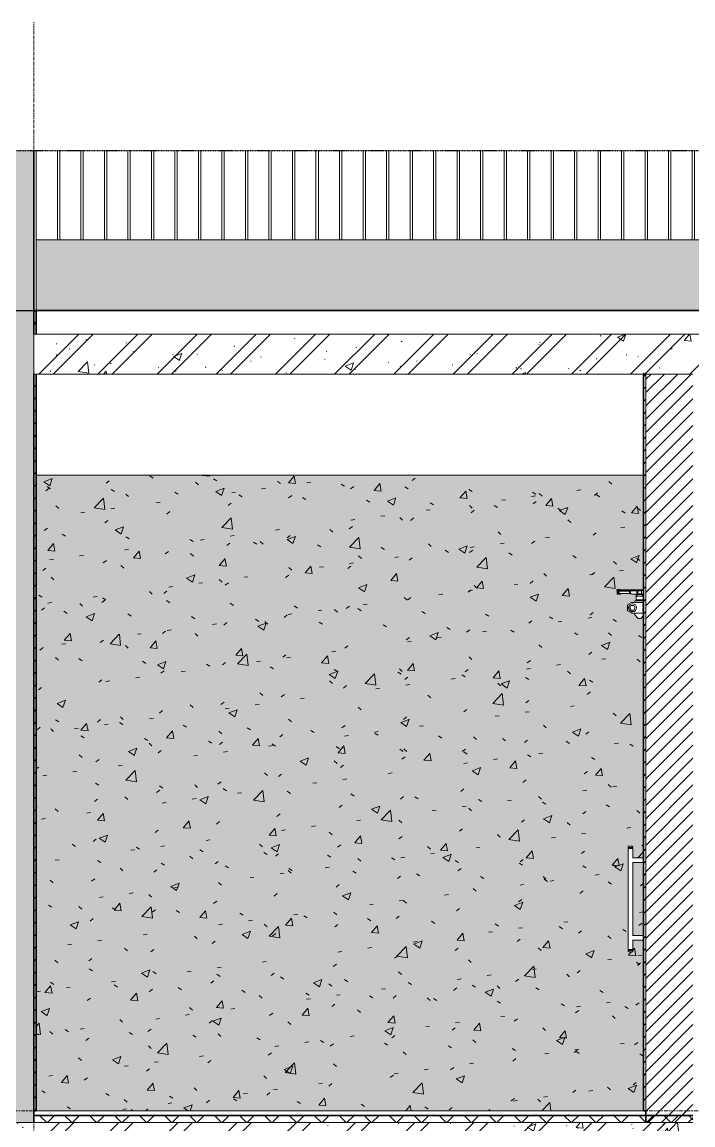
# Model space of a CAD drawing. Header units: millimetres. Extents: x 46644 to 147176, y -1287 to 53383.
# Drawn here: x 117807 to 120657, y 2140 to 6826 of the extents above; entities that cross this region are included whole.
import ezdxf

# ---------------------------------------------------------------- set-up
doc = ezdxf.new("R2010")
doc.units = ezdxf.units.MM
for name, pattern in [('Centre', [31.75, 6.35, -4.7625, 15.875, -4.7625]), ('Grid Line', [22.225, 12.7, -3.175, 3.175, -3.175]), ('Hidden', [7.14375, 4.7625, -2.38125]), ('IMPORT-CENTER _2_', [40.64, 25.4, -5.08, 5.08, -5.08])]:
    doc.linetypes.add(name, pattern=pattern)
for name, color, linetype, lineweight in [('0-3', 130, 'Continuous', 5), ('A-DETL-GENF', 92, 'Continuous', 18), ('A-DETL-GENF-2', 92, 'Hidden', 25), ('A-DETL-GENF-3', 9, 'Continuous', 18), ('A-DETL-THIN', 151, 'Continuous', 18), ('A-DOOR', 31, 'Continuous', 18), ('A-FLOR-FNSH-1', 7, 'Continuous', 35), ('A-FLOR-HRAL', 11, 'Continuous', 18), ('A-FLOR-LEVL-2', 51, 'Centre', 9), ('A-FLOR-PATT-1', 8, 'Continuous', 18), ('A-WALL', 113, 'Continuous', 18), ('A-WALL-1', 7, 'Continuous', 35), ('A-WALL-FNSH-1', 250, 'Continuous', 18), ('A-WALL-PATT-1', 9, 'Continuous', 18), ('A-WALL-PATT-3', 111, 'Continuous', 18), ('A-WALL-PATT-4', 254, 'Continuous', 5), ('G-IMPT', 8, 'Continuous', 18), ('G-IMPT-4', 8, 'IMPORT-CENTER _2_', 18), ('I-WALL', 2, 'Continuous', 18), ('M-EQPM', 50, 'Continuous', 18), ('M-EQPM-2', 50, 'Continuous', 25), ('S-BEAM-2', 250, 'Continuous', 18), ('S-COLS-5', 254, 'Continuous', 5), ('S-COLS-6', 7, 'Continuous', 35), ('S-GRID-1', 1, 'Grid Line', 9)]:
    doc.layers.add(name, color=color, linetype=linetype, lineweight=lineweight)
pattern_1 = [(45, (123746.356, 15725), (-26.5165, 26.5165), [])]
pattern_2 = [(50, (123746.36, 15725), (364.368, -31.8783), [38.1, -419.1]), (355, (123746.36, 15725), (-70.486, 382.113), [30.48, -335.28]), (100.451, (123776.72, 15722.34), (293.885, 350.233), [32.38, -356.18]), (46.184, (123746.36, 15826.6), (542.158, -84.086), [57.15, -628.65]), (96.636, (123791.54, 15819.6), (474.805, 494.855), [48.57, -534.27]), (351.184, (123746.36, 15826.6), (474.81, 494.85), [45.72, -502.92]), (21, (123797.16, 15801.2), (303.2285, -204.5305), [38.1, -419.1]), (326, (123797.16, 15801.2), (123.604, 368.376), [30.48, -335.28]), (71.451, (123822.42, 15784.16), (426.834, 163.843), [32.38, -356.18]), (37.5, (123746.36, 15725), (6.1766, 169.1102), [3.353, -327.863, 3.353, -337.007, -336.55]), (37.5, (123746.36, 15725), (6.1766, 169.1102), [-671.576, 3.353, -333.197]), (7.5, (123746.36, 15725), (133.6389, 200.3615), [3.353, -190.703, 3.353, -320.243, -128.27]), (7.5, (123746.36, 15725), (133.6389, 200.3615), [-517.652, 3.353, -124.917]), (327.5, (123633.07, 15725), (271.1818, -11.4584), [3.353, -123.647, 3.353, -392.887, -525.78]), (327.5, (123633.07, 15725), (271.1818, -11.4584), [-523.24, 3.353, -522.427]), (317.5, (123582.27, 15725), (296.2585, 50.853), [3.353, -161.747, 3.353, -259.791, -373.38]), (317.5, (123582.27, 15725), (296.2585, 50.853), [-428.244, 3.353, -370.027]), (45, (123746.36, 15725), (-125.7236, 125.7236), []), (45, (123746.36, 15915.5), (-125.7236, 125.7236), [])]

# ---------------------------------------------------------------- blocks, each defined once
blk = doc.blocks.new('NCV_TKTC_KET CAU_rvt-5-TKCS_SẢNH - BẬC CẤP 3 - MẶT CẮT 1')
at = {"layer": 'S-COLS-5'}
h = blk.add_hatch(color=256, dxfattribs=at)
h.paths.add_polyline_path([(-112252.6, -220), (-112052.6, -220), (-112052.6, 1960), (-112164.7, 1960), (-112164.7, 1550), (-112252.6, 1550), (-112252.6, 1462.5)])
h.paths.add_polyline_path([(-112252.6, 2150), (-112052.6, 2150), (-112052.6, 6279.3), (-112252.6, 6279.3), (-112252.6, 2314.4)])
at = {"layer": 'S-BEAM-2'}
blk.add_line((-109462.6, 4900), (-112042.6, 4900), dxfattribs=at)
at = {"layer": 'S-COLS-6'}
for p, q in [((-112052.6, 5500), (-112052.6, 6279.3)), ((-112052.6, 2150), (-112052.6, 5330))]:
    blk.add_line(p, q, dxfattribs=at)
blk = doc.blocks.new('Railing - 10mm-V78-TKCS_SẢNH - BẬC CẤP 3 - MẶT CẮT 1')
at = {"layer": 'A-FLOR-HRAL'}
for p, q in [((-111952.7, 5900), (-111952.7, 6279.3)), ((-111942.7, 5900), (-111942.7, 6279.3))]:
    blk.add_line(p, q, dxfattribs=at)
blk = doc.blocks.new('Railing - 50 x 10mm-V79-TKCS_SẢNH - BẬC CẤP 3 - MẶT CẮT 1')
at = {"layer": 'A-FLOR-HRAL'}
for p, q in [((-111053.8, 5900), (-111053.8, 6279.3)), ((-111043.8, 5900), (-111043.8, 6279.3))]:
    blk.add_line(p, q, dxfattribs=at)
blk = doc.blocks.new('Railing - 50 x 10mm-V80-TKCS_SẢNH - BẬC CẤP 3 - MẶT CẮT 1')
at = {"layer": 'A-FLOR-HRAL'}
for p, q in [((-108077.6, 5900), (-108077.6, 6279.3)), ((-108027.6, 5900), (-108027.6, 6279.3))]:
    blk.add_line(p, q, dxfattribs=at)
blk = doc.blocks.new('Railing - 50 x 10mm-V81-TKCS_SẢNH - BẬC CẤP 3 - MẶT CẮT 1')
at = {"layer": 'A-FLOR-HRAL'}
blk.add_line((-112042.6, 5900), (-112042.6, 6279.3), dxfattribs=at)
blk = doc.blocks.new('Railing - Railing-1262560-TKCS_SẢNH - BẬC CẤP 3 - MẶT CẮT 1')
for name, p in [('Railing - 50 x 10mm-V81-TKCS_SẢNH - BẬC CẤP 3 - MẶT CẮT 1', (0, 0)), ('Railing - 10mm-V78-TKCS_SẢNH - BẬC CẤP 3 - MẶT CẮT 1', (0, 0)), ('Railing - 10mm-V78-TKCS_SẢNH - BẬC CẤP 3 - MẶT CẮT 1', (99.875, 0)), ('Railing - 10mm-V78-TKCS_SẢNH - BẬC CẤP 3 - MẶT CẮT 1', (199.75, 0)), ('Railing - 10mm-V78-TKCS_SẢNH - BẬC CẤP 3 - MẶT CẮT 1', (299.625, 0)), ('Railing - 10mm-V78-TKCS_SẢNH - BẬC CẤP 3 - MẶT CẮT 1', (399.5, 0)), ('Railing - 10mm-V78-TKCS_SẢNH - BẬC CẤP 3 - MẶT CẮT 1', (499.375, 0)), ('Railing - 10mm-V78-TKCS_SẢNH - BẬC CẤP 3 - MẶT CẮT 1', (599.25, 0)), ('Railing - 10mm-V78-TKCS_SẢNH - BẬC CẤP 3 - MẶT CẮT 1', (699.125, 0)), ('Railing - 10mm-V78-TKCS_SẢNH - BẬC CẤP 3 - MẶT CẮT 1', (799, 0)), ('Railing - 50 x 10mm-V79-TKCS_SẢNH - BẬC CẤP 3 - MẶT CẮT 1', (0, 0)), ('Railing - 10mm-V78-TKCS_SẢNH - BẬC CẤP 3 - MẶT CẮT 1', (998.75, 0)), ('Railing - 10mm-V78-TKCS_SẢNH - BẬC CẤP 3 - MẶT CẮT 1', (1098.625, 0)), ('Railing - 10mm-V78-TKCS_SẢNH - BẬC CẤP 3 - MẶT CẮT 1', (1198.5, 0)), ('Railing - 10mm-V78-TKCS_SẢNH - BẬC CẤP 3 - MẶT CẮT 1', (1298.375, 0)), ('Railing - 10mm-V78-TKCS_SẢNH - BẬC CẤP 3 - MẶT CẮT 1', (1398.25, 0)), ('Railing - 10mm-V78-TKCS_SẢNH - BẬC CẤP 3 - MẶT CẮT 1', (1498.125, 0)), ('Railing - 10mm-V78-TKCS_SẢNH - BẬC CẤP 3 - MẶT CẮT 1', (1598, 0)), ('Railing - 10mm-V78-TKCS_SẢNH - BẬC CẤP 3 - MẶT CẮT 1', (1697.875, 0)), ('Railing - 10mm-V78-TKCS_SẢNH - BẬC CẤP 3 - MẶT CẮT 1', (1797.75, 0)), ('Railing - 50 x 10mm-V79-TKCS_SẢNH - BẬC CẤP 3 - MẶT CẮT 1', (998.75, 0)), ('Railing - 10mm-V78-TKCS_SẢNH - BẬC CẤP 3 - MẶT CẮT 1', (1997.5, 0)), ('Railing - 10mm-V78-TKCS_SẢNH - BẬC CẤP 3 - MẶT CẮT 1', (2097.375, 0)), ('Railing - 10mm-V78-TKCS_SẢNH - BẬC CẤP 3 - MẶT CẮT 1', (2197.25, 0)), ('Railing - 10mm-V78-TKCS_SẢNH - BẬC CẤP 3 - MẶT CẮT 1', (2297.125, 0)), ('Railing - 10mm-V78-TKCS_SẢNH - BẬC CẤP 3 - MẶT CẮT 1', (2397, 0)), ('Railing - 10mm-V78-TKCS_SẢNH - BẬC CẤP 3 - MẶT CẮT 1', (2496.875, 0)), ('Railing - 10mm-V78-TKCS_SẢNH - BẬC CẤP 3 - MẶT CẮT 1', (2596.75, 0)), ('Railing - 10mm-V78-TKCS_SẢNH - BẬC CẤP 3 - MẶT CẮT 1', (2696.625, 0)), ('Railing - 10mm-V78-TKCS_SẢNH - BẬC CẤP 3 - MẶT CẮT 1', (2796.5, 0)), ('Railing - 50 x 10mm-V79-TKCS_SẢNH - BẬC CẤP 3 - MẶT CẮT 1', (1997.5, 0)), ('Railing - 10mm-V78-TKCS_SẢNH - BẬC CẤP 3 - MẶT CẮT 1', (2996.25, 0)), ('Railing - 10mm-V78-TKCS_SẢNH - BẬC CẤP 3 - MẶT CẮT 1', (3096.125, 0)), ('Railing - 10mm-V78-TKCS_SẢNH - BẬC CẤP 3 - MẶT CẮT 1', (3196, 0)), ('Railing - 10mm-V78-TKCS_SẢNH - BẬC CẤP 3 - MẶT CẮT 1', (3295.875, 0)), ('Railing - 10mm-V78-TKCS_SẢNH - BẬC CẤP 3 - MẶT CẮT 1', (3395.75, 0)), ('Railing - 10mm-V78-TKCS_SẢNH - BẬC CẤP 3 - MẶT CẮT 1', (3495.625, 0)), ('Railing - 10mm-V78-TKCS_SẢNH - BẬC CẤP 3 - MẶT CẮT 1', (3595.5, 0)), ('Railing - 10mm-V78-TKCS_SẢNH - BẬC CẤP 3 - MẶT CẮT 1', (3695.375, 0)), ('Railing - 10mm-V78-TKCS_SẢNH - BẬC CẤP 3 - MẶT CẮT 1', (3795.25, 0)), ('Railing - 50 x 10mm-V80-TKCS_SẢNH - BẬC CẤP 3 - MẶT CẮT 1', (0, 0))]:
    blk.add_blockref(name, p)
blk = doc.blocks.new('FD_07 - DIG_01-1800x2200-CỬA ĐI 2 CÁNH 2-2150809-TKCS_SẢNH - BẬC CẤP 3 - MẶT CẮT 1')
at = {"layer": 'A-DOOR'}
for p, q in [((-109576.1, 4413.5), (-109576.1, 4410.5)), ((-109576.1, 4413.5), (-109576.1, 4410.5)), ((-109575.7, 4413.5), (-109575.7, 4413.5)), ((-109575.7, 4413.5), (-109575.7, 4413.5)), ((-109575.7, 4413.5), (-109568, 4413.5)), ((-109575.7, 4410.5), (-109575.7, 4410.5)), ((-109575.7, 4410.5), (-109568, 4410.5)), ((-109575.7, 4410.5), (-109575.7, 4410.5)), ((-109575, 4409.5), (-109575, 4395.5)), ((-109575, 4409.5), (-109572.3, 4409.5)), ((-109574.5, 4415.3), (-109574.5, 4413.5)), ((-109573.7, 4415.3), (-109574.5, 4415.3)), ((-109574.5, 4415.3), (-109573.7, 4415.3)), ((-109574.5, 4415.3), (-109574.5, 4413.5)), ((-109573.7, 4415.3), (-109574.5, 4415.3)), ((-109574.5, 4415.3), (-109562.5, 4415.3)), ((-109573.5, 4410.5), (-109573.5, 4409.5)), ((-109573.5, 4410.5), (-109573.5, 4409.5)), ((-109572.3, 4409.5), (-109570.8, 4409.5)), ((-109572.3, 4409.5), (-109572.3, 4395.5)), ((-109570.8, 4409.5), (-109570.2, 4409.5)), ((-109568.8, 4409.5), (-109570.8, 4409.5)), ((-109570.2, 4409.5), (-109570.8, 4409.5)), ((-109570.8, 4409.5), (-109569.9, 4409.5)), ((-109569.9, 4409.5), (-109570.5, 4409.5)), ((-109569.9, 4409.5), (-109566.8, 4409.5)), ((-109568, 4413.5), (-109566.4, 4413.5)), ((-109567.3, 4413.5), (-109568, 4413.5)), ((-109568, 4410.5), (-109566.4, 4410.5)), ((-109567.3, 4410.5), (-109568, 4410.5)), ((-109568, 4410.5), (-109567.3, 4410.5)), ((-109567.3, 4410.5), (-109568, 4410.5)), ((-109568, 4410.5), (-109567.3, 4410.5)), ((-109567.3, 4406.5), (-109567, 4406.5)), ((-109520.1, 4407.5), (-109567, 4407.5)), ((-109567, 4406.5), (-109565.1, 4406.5)), ((-109566.8, 4409.5), (-109564.1, 4409.5)), ((-109566.4, 4413.5), (-109515.7, 4413.5)), ((-109566.4, 4410.5), (-109515.7, 4410.5)), ((-109564.1, 4409.5), (-109563, 4409.5)), ((-109564.1, 4409.5), (-109564.1, 4407.5)), ((-109563.5, 4409.5), (-109563.5, 4410.5)), ((-109563.5, 4409.5), (-109563.5, 4410.5)), ((-109562.5, 4415.3), (-109563.3, 4415.3)), ((-109563.3, 4415.3), (-109562.5, 4415.3)), ((-109562.5, 4415.3), (-109563.3, 4415.3)), ((-109561, 4409.5), (-109563, 4409.5)), ((-109562.5, 4413.5), (-109562.5, 4415.3)), ((-109562.5, 4413.5), (-109562.5, 4415.3)), ((-109562.5, 4409.5), (-109562, 4409.5)), ((-109562, 4409.5), (-109561, 4409.5)), ((-109541.1, 4410.5), (-109541.1, 4409.5)), ((-109541.1, 4410.5), (-109541.1, 4409.5)), ((-109539.1, 4409.5), (-109541.1, 4409.5)), ((-109541.1, 4409.5), (-109539.1, 4409.5)), ((-109539.1, 4409.5), (-109541.1, 4409.5)), ((-109541.1, 4409.5), (-109539.1, 4409.5)), ((-109512.3, 4409.5), (-109539.1, 4409.5)), ((-109515.7, 4408.5), (-109517, 4408.5)), ((-109515.7, 4408.5), (-109517, 4408.5)), ((-109515.7, 4413.5), (-109514.7, 4413.5)), ((-109515.7, 4413.5), (-109514.7, 4413.5)), ((-109514.7, 4412.5), (-109515.7, 4412.5)), ((-109515.7, 4410.5), (-109514.7, 4410.5)), ((-109515.7, 4410.5), (-109514.7, 4410.5)), ((-109514.7, 4413.5), (-109489.2, 4413.5)), ((-109514.7, 4410.5), (-109489.2, 4410.5)), ((-109484.2, 4409.5), (-109512.3, 4409.5)), ((-109489.2, 4413.5), (-109488, 4413.5)), ((-109489.2, 4413.5), (-109488.1, 4413.5)), ((-109488.1, 4412.5), (-109489.2, 4412.5)), ((-109489.2, 4410.5), (-109488, 4410.5)), ((-109489.2, 4410.5), (-109488.1, 4410.5)), ((-109488.6, 4413.5), (-109488.1, 4413.5)), ((-109488.1, 4413.5), (-109488.6, 4413.5)), ((-109488.1, 4410.5), (-109488.6, 4410.5)), ((-109488.6, 4410.5), (-109488.1, 4410.5)), ((-109488, 4413.5), (-109462.6, 4413.5)), ((-109488, 4410.5), (-109462.6, 4410.5)), ((-109487.8, 4409), (-109487.1, 4409)), ((-109487.5, 4406.7), (-109487.5, 4398.3)), ((-109487.5, 4406.7), (-109487.5, 4398.3)), ((-109487.1, 4409), (-109487.1, 4396)), ((-109487.1, 4409), (-109471.1, 4409)), ((-109473.1, 4409.5), (-109483.6, 4409.5)), ((-109473.1, 4409.5), (-109471.1, 4409.5)), ((-109471.1, 4409.5), (-109473.1, 4409.5)), ((-109473.1, 4409.5), (-109471.1, 4409.5)), ((-109471.1, 4409.5), (-109473.1, 4409.5)), ((-109471.1, 4409.5), (-109471.1, 4410.5)), ((-109471.1, 4409.5), (-109471.1, 4410.5)), ((-109471.1, 4396), (-109471.1, 4409)), ((-109572.3, 4395.5), (-109575, 4395.5)), ((-109570.8, 4395.5), (-109572.3, 4395.5)), ((-109570.2, 4395.5), (-109570.8, 4395.5)), ((-109570.8, 4395.5), (-109568.8, 4395.5)), ((-109570.8, 4395.5), (-109570.2, 4395.5)), ((-109566.8, 4395.5), (-109569.9, 4395.5)), ((-109569, 4404.2), (-109569, 4400.7)), ((-109567, 4398.5), (-109567.3, 4398.5)), ((-109565.1, 4398.5), (-109567, 4398.5)), ((-109567, 4397.5), (-109520.1, 4397.5)), ((-109564.1, 4395.5), (-109566.8, 4395.5)), ((-109564.1, 4397.5), (-109564.1, 4395.5)), ((-109563, 4395.5), (-109564.1, 4395.5)), ((-109563, 4395.5), (-109561, 4395.5)), ((-109562, 4395.5), (-109562.5, 4395.5)), ((-109561, 4395.5), (-109562, 4395.5)), ((-109529, 4351.1), (-109513.4, 4359.7)), ((-109517, 4396.5), (-109515.7, 4396.5)), ((-109517, 4396.5), (-109515.7, 4396.5)), ((-109512.5, 4360), (-109468.3, 4360)), ((-109512.3, 4395.5), (-109484.6, 4395.5)), ((-109499.2, 4367), (-109499.2, 4360)), ((-109499.2, 4367), (-109474.6, 4367)), ((-109494.2, 4387), (-109494.2, 4393)), ((-109494.2, 4393), (-109489.9, 4393)), ((-109489.9, 4387), (-109494.2, 4387)), ((-109494.2, 4376.1), (-109494.2, 4384.4)), ((-109494.2, 4371), (-109464.2, 4371)), ((-109489.9, 4393), (-109468.3, 4393)), ((-109489.9, 4393), (-109489.9, 4387)), ((-109468.3, 4387), (-109489.9, 4387)), ((-109489.7, 4371), (-109489.7, 4369)), ((-109488.3, 4369), (-109489.7, 4369)), ((-109488.6, 4369), (-109488.6, 4367)), ((-109488.6, 4369), (-109488.6, 4367)), ((-109487, 4369), (-109488.3, 4369)), ((-109487.1, 4396), (-109487.8, 4396)), ((-109471.1, 4396), (-109487.1, 4396)), ((-109487, 4371), (-109487, 4369)), ((-109482, 4369), (-109487, 4369)), ((-109484.6, 4396), (-109484.6, 4393)), ((-109476.9, 4369), (-109482, 4369)), ((-109476.9, 4369), (-109476.9, 4371)), ((-109473.3, 4369), (-109476.9, 4369)), ((-109474.6, 4367), (-109462.7, 4367)), ((-109473.6, 4393), (-109473.6, 4396)), ((-109469.6, 4369), (-109473.3, 4369)), ((-109470.6, 4367), (-109470.6, 4369)), ((-109470.6, 4367), (-109470.6, 4369)), ((-109469.6, 4371), (-109469.6, 4369)), ((-109468.3, 4393), (-109464.2, 4393)), ((-109468.3, 4393), (-109468.3, 4387)), ((-109464.2, 4387), (-109468.3, 4387)), ((-109468.3, 4360), (-109465.3, 4360)), ((-109465.3, 4360), (-109464.2, 4360)), ((-109464.2, 4393), (-109464.2, 4387)), ((-109464.2, 4384.4), (-109464.2, 4376.1)), ((-109462.6, 4360), (-109464.2, 4360)), ((-109462.7, 4360), (-109464.1, 4360)), ((-109530, 4325.7), (-109530, 4349.3)), ((-109513.4, 4315.3), (-109529, 4323.9)), ((-109520.5, 4337.5), (-109514.8, 4347.5)), ((-109514.8, 4327.5), (-109520.5, 4337.5)), ((-109514.8, 4347.5), (-109503.2, 4347.5)), ((-109503.2, 4327.5), (-109514.8, 4327.5)), ((-109468.3, 4315), (-109512.5, 4315)), ((-109503.2, 4347.5), (-109497.4, 4337.5)), ((-109497.4, 4337.5), (-109503.2, 4327.5)), ((-109499.1, 4315), (-109499.1, 4307.4)), ((-109465.3, 4315), (-109468.3, 4315)), ((-109464.2, 4315), (-109465.3, 4315)), ((-109464.2, 4315), (-109462.6, 4315)), ((-109464.1, 4315), (-109462.7, 4315)), ((-109464, 4357), (-109464, 4318)), ((-109498.9, 4306.7), (-109485.9, 4291.3)), ((-109476.1, 4291), (-109483.1, 4291)), ((-109483.1, 4291), (-109476.1, 4291)), ((-109483.1, 4291), (-109476.1, 4291)), ((-109476.1, 4291), (-109483.1, 4291)), ((-109473.4, 4291.3), (-109462.6, 4304)), ((-109527.6, 3325), (-109527.6, 3319)), ((-109527.6, 3325), (-109527.6, 3319)), ((-109527.6, 3314.8), (-109527.6, 2885.2)), ((-109527.6, 3314.8), (-109527.6, 2885.2)), ((-109526.3, 3325), (-109526.3, 3325)), ((-109517.6, 3325), (-109526.3, 3325)), ((-109526.3, 3319), (-109526.3, 3319)), ((-109526.3, 3319), (-109517.6, 3319)), ((-109526.3, 3314.8), (-109526.3, 3314.8)), ((-109526.3, 3314.8), (-109517.6, 3314.8)), ((-109525.7, 3319), (-109525.7, 3314.8)), ((-109525.7, 3319), (-109525.7, 3314.8)), ((-109509, 3325), (-109517.6, 3325)), ((-109517.6, 3319), (-109509, 3319)), ((-109517.6, 3314.8), (-109509, 3314.8)), ((-109509.6, 3314.8), (-109509.6, 3319)), ((-109509.6, 3314.8), (-109509.6, 3319)), ((-109509, 3325), (-109509, 3325)), ((-109509, 3319), (-109509, 3319)), ((-109509, 3314.8), (-109509, 3314.8)), ((-109507.6, 3319), (-109507.6, 3325)), ((-109507.6, 3319), (-109507.6, 3325)), ((-109507.6, 3274.9), (-109507.6, 3314.8)), ((-109507.6, 3273.7), (-109507.6, 3314.8)), ((-109462.6, 3275), (-109509, 3275)), ((-109509, 3255), (-109462.6, 3255)), ((-109507.6, 2943.7), (-109507.6, 3256.3)), ((-109507.6, 2945), (-109507.6, 3255)), ((-109462.6, 2945), (-109509, 2945)), ((-109509, 2925), (-109462.6, 2925)), ((-109507.6, 2885.2), (-109507.6, 2926.3)), ((-109507.6, 2885.2), (-109507.6, 2925.1)), ((-109527.6, 2881), (-109527.6, 2875)), ((-109527.6, 2881), (-109527.6, 2875)), ((-109526.3, 2885.2), (-109526.3, 2885.2)), ((-109526.3, 2885.2), (-109517.6, 2885.2)), ((-109526.3, 2881), (-109526.3, 2881)), ((-109526.3, 2881), (-109517.6, 2881)), ((-109526.3, 2875), (-109526.3, 2875)), ((-109526.3, 2875), (-109517.6, 2875)), ((-109525.7, 2885.2), (-109525.7, 2881)), ((-109525.7, 2885.2), (-109525.7, 2881)), ((-109517.6, 2885.2), (-109509, 2885.2)), ((-109517.6, 2881), (-109509, 2881)), ((-109517.6, 2875), (-109509, 2875)), ((-109509.6, 2881), (-109509.6, 2885.2)), ((-109509.6, 2881), (-109509.6, 2885.2)), ((-109509, 2885.2), (-109509, 2885.2)), ((-109509, 2881), (-109509, 2881)), ((-109509, 2875), (-109509, 2875)), ((-109507.6, 2875), (-109507.6, 2881)), ((-109507.6, 2875), (-109507.6, 2881))]:
    blk.add_line(p, q, dxfattribs=at)
at = {"layer": 'A-DOOR', "flags": 128}
for points in [[(-109565.1, 4406.5), (-109565.5, 4406), (-109565.8, 4405.4), (-109566, 4404.7), (-109566.2, 4404), (-109566.3, 4403.3), (-109566.3, 4402.5)], [(-109566.3, 4402.5), (-109566.3, 4401.7), (-109566.2, 4401), (-109566, 4400.3), (-109565.8, 4399.6), (-109565.5, 4399), (-109565.1, 4398.5)], [(-109464, 4357), (-109464, 4357.7), (-109464, 4358.3), (-109464, 4358.9), (-109464.1, 4359.3), (-109464.1, 4359.7), (-109464.2, 4359.9), (-109464.2, 4360)], [(-109464.2, 4315), (-109464.2, 4315.1), (-109464.1, 4315.3), (-109464.1, 4315.7), (-109464, 4316.1), (-109464, 4316.7), (-109464, 4317.3), (-109464, 4318)], [(-109474.1, 4291), (-109476.6, 4291), (-109482, 4291), (-109485.2, 4291), (-109485.2, 4291)], [(-109485.2, 4291), (-109482.6, 4291), (-109477.3, 4291), (-109474.1, 4291), (-109474.1, 4291)], [(-109485.2, 4291), (-109482.6, 4291), (-109477.3, 4291), (-109474.1, 4291), (-109474.1, 4291)], [(-109474.1, 4291), (-109476.6, 4291), (-109482, 4291), (-109485.2, 4291), (-109485.2, 4291)]]:
    blk.add_lwpolyline(points, dxfattribs=at)
at = {"layer": 'A-DOOR'}
for centre, radius, start, end in [((-109512.5, 4358), 2, 90, 119.1975), ((-109528, 4349.3), 2, 119.1975, 180), ((-109528, 4325.7), 2, 180, 240.8025), ((-109528, 4349.3), 2, 131.358, 167.8395), ((-109528, 4325.7), 2, 192.1605, 228.642), ((-109509, 4337.5), 17, 0, 180), ((-109509, 4337.5), 17, 180, 360), ((-109509, 4337.5), 16.5, 0, 180), ((-109509, 4337.5), 16.5, 180, 0), ((-109512.5, 4317), 2, 240.8025, 270)]:
    blk.add_arc(centre, radius, start, end, dxfattribs=at)
for centre, major_axis, ratio, start_param, end_param in [((-109570.8, 4402.5), (0, 7), 0.259156, 4.712389, 6.283185), ((-109570.2, 4402.5), (0, 2.5), 0.259156, 4.712389, 7.853982), ((-109566.1, 4402.5), (0, 5), 0.965835, 0.93716, 1.225666), ((-109566.1, 4402.5), (0, 5), 0.965835, 0.711735, 0.880484), ((-109568.8, 4402.5), (0, 7), 0.259156, 4.712389, 6.283185), ((-109563, 4402.5), (0, 7), 0.259156, 5.511157, 6.283185), ((-109561, 4402.5), (0, 7), 0.259156, 6.021386, 6.283185), ((-109561, 4402.5), (0, 7), 0.259156, 5.511157, 6.283185), ((-109517, 4402.5), (0, 6), 0.965835, 0.53255, 1.570796), ((-109517, 4402.5), (0, 6), 0.965835, 6.103488, 6.806784), ((-109512.3, 4402.5), (0, 7), 0.965835, 0, 1.570796), ((-109517, 4402.5), (0, 6), 0.965835, 6.103488, 6.544985), ((-109487.3, 4402.5), (0, 6.79), 0.259156, 0.291061, 1.570796), ((-109487.5, 4402.5), (0, 2.5), 0.259156, 5.759587, 7.853982), ((-109484.2, 4402.5), (0, 7), 0.965835, 6.029595, 6.643294), ((-109484.2, 4402.5), (0, 7), 0.965835, 6.029595, 6.283185), ((-109566.1, 4402.5), (0, 5), 0.965835, 1.340692, 1.496177), ((-109566.1, 4402.5), (0, 5), 0.965835, 1.647139, 1.8009), ((-109570.8, 4402.5), (0, 7), 0.259156, 3.141593, 4.712389), ((-109570.2, 4402.5), (0, 2.5), 0.259156, 1.570796, 4.712389), ((-109566.1, 4402.5), (0, 5), 0.965835, 2.031004, 2.204217), ((-109566.1, 4402.5), (0, 5), 0.965835, 2.261108, 2.430484), ((-109568.8, 4402.5), (0, 7), 0.259156, 3.141593, 4.712389), ((-109563, 4402.5), (0, 7), 0.259156, 3.141593, 3.916708), ((-109561, 4402.5), (0, 7), 0.259156, 3.141593, 3.916708), ((-109561, 4402.5), (0, 7), 0.259156, 3.141593, 3.403392), ((-109517, 4402.5), (0, 6), 0.965835, 1.570796, 2.609043), ((-109517, 4402.5), (0, 6), 0.965835, 2.617994, 3.32129), ((-109512.3, 4402.5), (0, 7), 0.965835, 1.570796, 3.141593), ((-109517, 4402.5), (0, 6), 0.965835, 2.879793, 3.32129), ((-109494.2, 4381), (0, 6), 0.000349, 0, 0.959931), ((-109494.2, 4383), (0, 12), 0.000349, 3.141593, 4.101524), ((-109487.3, 4402.5), (0, 6.79), 0.259156, 1.570796, 2.850532), ((-109487.5, 4402.5), (0, 2.5), 0.259156, 1.570796, 3.665191), ((-109485.4, 4402.5), (0, 6.79), 0.259156, 1.326118, 1.570796), ((-109485.4, 4402.5), (0, 6.79), 0.259156, 1.570796, 1.815475), ((-109484.2, 4402.5), (0, 7), 0.965835, 2.781484, 3.082121), ((-109464.2, 4381), (0, 6), 0.000349, 0, 0.959931), ((-109464.2, 4383), (0, 12), 0.000349, 3.141593, 4.101524)]:
    blk.add_ellipse(centre, major_axis=major_axis, ratio=ratio, start_param=start_param, end_param=end_param, dxfattribs=at)
for points, knots in [([(-109491.5, 4402.5), (-109491.5, 4402.8), (-109491.5, 4403.2), (-109491.4, 4403.7), (-109491.3, 4404), (-109491.2, 4404.4), (-109491.1, 4404.8), (-109490.9, 4405), (-109490.8, 4405.3), (-109490.7, 4405.4), (-109490.6, 4405.6), (-109490.5, 4405.8), (-109490.3, 4406.1), (-109490.2, 4406.3), (-109490, 4406.5), (-109489.9, 4406.7), (-109489.8, 4406.8), (-109489.6, 4407), (-109489.4, 4407.3), (-109489.1, 4407.5), (-109488.9, 4407.7), (-109488.8, 4407.8)], [0, 0, 0, 0, 0.1, 0.15, 0.2, 0.25, 0.3, 0.35, 0.375, 0.4, 0.425, 0.45, 0.5, 0.55, 0.575, 0.6, 0.625, 0.65, 0.7, 0.75, 0.8, 0.8, 0.8, 0.8]), ([(-109488.8, 4397.2), (-109488.9, 4397.3), (-109489.1, 4397.5), (-109489.4, 4397.7), (-109489.6, 4398), (-109489.8, 4398.2), (-109489.9, 4398.3), (-109490, 4398.5), (-109490.2, 4398.7), (-109490.3, 4398.9), (-109490.5, 4399.2), (-109490.6, 4399.4), (-109490.7, 4399.6), (-109490.8, 4399.7), (-109490.9, 4400), (-109491.1, 4400.2), (-109491.2, 4400.6), (-109491.3, 4401), (-109491.4, 4401.3), (-109491.5, 4401.8), (-109491.5, 4402.2), (-109491.5, 4402.5)], [0.2, 0.2, 0.2, 0.2, 0.25, 0.3, 0.35, 0.375, 0.4, 0.425, 0.45, 0.5, 0.55, 0.575, 0.6, 0.625, 0.65, 0.7, 0.75, 0.8, 0.85, 0.9, 1, 1, 1, 1]), ([(-109465.3, 4349.9), (-109465.3, 4351), (-109465.2, 4352.3), (-109465, 4353.4), (-109464.8, 4353.7), (-109464.7, 4353.5), (-109464.5, 4352.9), (-109464.4, 4351.9), (-109464.3, 4350.5), (-109464.2, 4348.8), (-109464.2, 4347.6), (-109464.2, 4347)], [0, 0, 0, 0, 0.2, 0.3, 0.4, 0.5, 0.6, 0.7, 0.8, 0.9, 1, 1, 1, 1]), ([(-109464.2, 4347), (-109464.2, 4345.8), (-109464.3, 4344), (-109464.4, 4342.1), (-109464.5, 4341.1), (-109464.7, 4340.5), (-109464.8, 4340.3), (-109465, 4340.6), (-109465.1, 4341.4), (-109465.2, 4342.6), (-109465.3, 4343.6), (-109465.3, 4344.1)], [0, 0, 0, 0, 0.2, 0.3, 0.4, 0.5, 0.6, 0.7, 0.8, 0.9, 1, 1, 1, 1]), ([(-109465.3, 4330.9), (-109465.3, 4332), (-109465.2, 4333.3), (-109465, 4334.4), (-109464.8, 4334.7), (-109464.7, 4334.5), (-109464.5, 4333.9), (-109464.4, 4332.9), (-109464.3, 4331.5), (-109464.2, 4329.8), (-109464.2, 4328.6), (-109464.2, 4328)], [0, 0, 0, 0, 0.2, 0.3, 0.4, 0.5, 0.6, 0.7, 0.8, 0.9, 1, 1, 1, 1]), ([(-109464.2, 4328), (-109464.2, 4326.8), (-109464.3, 4325), (-109464.4, 4323.1), (-109464.5, 4322.1), (-109464.7, 4321.5), (-109464.8, 4321.3), (-109465, 4321.6), (-109465.1, 4322.4), (-109465.2, 4323.6), (-109465.3, 4324.6), (-109465.3, 4325.1)], [0, 0, 0, 0, 0.2, 0.3, 0.4, 0.5, 0.6, 0.7, 0.8, 0.9, 1, 1, 1, 1])]:
    blk.add_open_spline(points, degree=3, knots=knots, dxfattribs=at)
for points in [[(-109465.5, 4347), (-109465.5, 4347.5), (-109465.4, 4348.5), (-109465.3, 4349.4), (-109465.3, 4349.9)], [(-109465.3, 4344.1), (-109465.3, 4344.6), (-109465.4, 4345.5), (-109465.5, 4346.5), (-109465.5, 4347)], [(-109465.5, 4328), (-109465.5, 4328.5), (-109465.4, 4329.5), (-109465.3, 4330.4), (-109465.3, 4330.9)], [(-109465.3, 4325.1), (-109465.3, 4325.6), (-109465.4, 4326.5), (-109465.5, 4327.5), (-109465.5, 4328)]]:
    blk.add_open_spline(points, degree=3, dxfattribs=at)
blk = doc.blocks.new('TKTC_XREF_251221_MB TANG 2-7 - TKTC_XREF_260130_MB TANG 2-5_dwg_$cc-4746798-TKCS_SẢNH - BẬC CẤP 3 - MẶT CẮT 1')
at = {"layer": 'G-IMPT-4'}
for p, q in [((-110253.1, 5600), (-110132, 5600)), ((-110192.9, 5600), (-110192.1, 5600))]:
    blk.add_line(p, q, dxfattribs=at)
at = {"layer": 'M-EQPM'}
for p, q in [((-110192.5, 5600), (-110237.5, 5600)), ((-110237.5, 5600), (-110147.5, 5600)), ((-110147.5, 5600), (-110192.5, 5600)), ((-110192.2, 5600), (-110192.2, 5600))]:
    blk.add_line(p, q, dxfattribs=at)
blk = doc.blocks.new('TKTC_XREF_251221_MB TANG 2-7 - TKTC_XREF_260130_MB TANG 2-5_dwg_CUM U_DN100-V84-TKCS_SẢNH - BẬC CẤP 3 - MẶT CẮT 1')
at = {"layer": 'G-IMPT'}
for p, q in [((-110239.5, 5600), (-110251.7, 5600)), ((-110251.7, 5600), (-110250.1, 5600)), ((-110247.9, 5600), (-110250.1, 5600)), ((-110250.1, 5600), (-110241.1, 5600)), ((-110242.2, 5600), (-110249, 5600)), ((-110248.8, 5600), (-110139.8, 5600)), ((-110243.3, 5600), (-110247.9, 5600)), ((-110246.9, 5600), (-110247.6, 5600)), ((-110243.6, 5600), (-110247.6, 5600)), ((-110244.3, 5600), (-110246.9, 5600)), ((-110244.3, 5600), (-110246.9, 5600)), ((-110244.3, 5600), (-110246.9, 5600)), ((-110243.6, 5600), (-110244.3, 5600)), ((-110241.1, 5600), (-110243.3, 5600)), ((-110242.4, 5600), (-110146.1, 5600)), ((-110242.4, 5600), (-110239.3, 5600)), ((-110241.1, 5600), (-110239.5, 5600)), ((-110239.3, 5600), (-110149.3, 5600)), ((-110146.1, 5600), (-110149.3, 5600)), ((-110136.9, 5600), (-110149, 5600)), ((-110149, 5600), (-110147.5, 5600)), ((-110145.2, 5600), (-110147.5, 5600)), ((-110147.5, 5600), (-110138.4, 5600)), ((-110139.6, 5600), (-110146.4, 5600)), ((-110140.7, 5600), (-110145.2, 5600)), ((-110144.2, 5600), (-110145, 5600)), ((-110140.9, 5600), (-110145, 5600)), ((-110141.7, 5600), (-110144.2, 5600)), ((-110141.7, 5600), (-110144.2, 5600)), ((-110141.7, 5600), (-110144.2, 5600)), ((-110140.9, 5600), (-110141.7, 5600)), ((-110138.4, 5600), (-110140.7, 5600)), ((-110138.4, 5600), (-110136.9, 5600))]:
    blk.add_line(p, q, dxfattribs=at)
blk = doc.blocks.new('TKTC_XREF_251221_MB TANG 2-7 - TKTC_XREF_251221_MB TANG 2-7-2039446-TKCS_SẢNH - BẬC CẤP 3 - MẶT CẮT 1')
at = {"layer": 'M-EQPM'}
for p, q in [((-110254.5, 5600), (-110136.7, 5600)), ((-110134.9, 5600), (-110254.5, 5600)), ((-110252.5, 5600), (-110136.7, 5600)), ((-110136.7, 5600), (-110252.5, 5600))]:
    blk.add_line(p, q, dxfattribs=at)
at = {"layer": 'M-EQPM-2'}
for p, q in [((-113612.6, 5600), (-105952.6, 5600)), ((-106252.6, 5600), (-112052.6, 5600))]:
    blk.add_line(p, q, dxfattribs=at)
for name in ['TKTC_XREF_251221_MB TANG 2-7 - TKTC_XREF_260130_MB TANG 2-5_dwg_$cc-4746798-TKCS_SẢNH - BẬC CẤP 3 - MẶT CẮT 1', 'TKTC_XREF_251221_MB TANG 2-7 - TKTC_XREF_260130_MB TANG 2-5_dwg_CUM U_DN100-V84-TKCS_SẢNH - BẬC CẤP 3 - MẶT CẮT 1']:
    blk.add_blockref(name, (0, 0))
blk = doc.blocks.new('BORDER VIEW - BORDER VIEW-2326688-TKCS_SẢNH - BẬC CẤP 3 - MẶT CẮT 1')
at = {"layer": 'A-DETL-GENF-2'}
blk.add_line((-113462.6, 6279.3), (-98992.5, 6279.3), dxfattribs=at)

msp = doc.modelspace()

# ---------------------------------------------------------------- hatches: boundary and pattern name
at = {"layer": 'A-DETL-GENF-3'}
h = msp.add_hatch(dxfattribs=at)
h.set_pattern_fill('FP_43', color=256, style=0, pattern_type=2)
h.set_pattern_definition(pattern_2)
h.paths.add_polyline_path([(122056.9, 4900), (122056.9, 5330), (122456.8, 5330), (122456.8, 5500), (117856.8, 5500), (117856.8, 5330), (121756.9, 5330), (121756.9, 4900), (121839.6, 4900)])
h = msp.add_hatch(dxfattribs=at)
h.set_pattern_fill('FP_43', color=256, style=0, pattern_type=2)
h.set_pattern_definition(pattern_2)
h.paths.add_polyline_path([(117744.7, 1550), (117744.7, 1960), (120456.8, 1960), (120456.8, 1790), (121731.9, 1790), (121731.9, 1560), (121931.9, 1560), (121931.9, 1790), (122456.8, 1790), (122456.8, 1960), (120656.8, 1960), (120656.8, 2150), (117543.3, 2150), (117543.3, 1550), (117663.4, 1550)])
at = {"layer": 'A-FLOR-PATT-1'}
h = msp.add_hatch(dxfattribs=at)
h.set_pattern_fill('FP_36', color=256, style=0, pattern_type=2)
h.set_pattern_definition([(45, (123746.356, 15725), (-53.033, 53.033), []), (135, (123746.356, 15725), (-53.033, -53.033), [])])
h.paths.add_polyline_path([(119983.5, 2150), (120656.8, 2150), (120656.8, 2180), (117856.8, 2180), (117856.8, 2150), (118976.8, 2150)])
at = {"layer": 'A-WALL-PATT-1'}
h = msp.add_hatch(dxfattribs=at)
h.set_pattern_fill('FP_37', color=256, style=0, pattern_type=2)
h.set_pattern_definition([(50, (123746.36, 15725), (364.368, -31.878), [38.1, -419.1]), (355, (123746.36, 15725), (-70.486, 382.113), [30.48, -335.28]), (100.451, (123776.72, 15722.34), (293.885, 350.233), [32.38, -356.18]), (46.184, (123746.36, 15826.6), (542.158, -84.086), [57.15, -628.65]), (96.636, (123791.54, 15819.6), (474.805, 494.855), [48.57, -534.27]), (351.184, (123746.36, 15826.6), (474.81, 494.85), [45.72, -502.92]), (21, (123797.16, 15801.2), (303.2285, -204.5305), [38.1, -419.1]), (326, (123797.16, 15801.2), (123.604, 368.376), [30.48, -335.28]), (71.451, (123822.42, 15784.16), (426.834, 163.843), [32.38, -356.18]), (37.5, (123746.36, 15725), (6.1766, 169.1102), [16.764, -314.452, 16.764, -323.596, -336.55]), (37.5, (123746.36, 15725), (6.1766, 169.1102), [-671.576, 16.764, -319.786]), (7.5, (123746.36, 15725), (133.6389, 200.3615), [16.764, -177.292, 16.764, -306.832, -128.27]), (7.5, (123746.36, 15725), (133.6389, 200.3615), [-517.652, 16.764, -111.506]), (327.5, (123633.07, 15725), (271.1818, -11.4584), [16.764, -110.236, 16.764, -379.476, -525.78]), (327.5, (123633.07, 15725), (271.1818, -11.4584), [-523.24, 16.764, -509.016]), (317.5, (123582.27, 15725), (296.2585, 50.853), [16.764, -148.336, 16.764, -246.38, -373.38]), (317.5, (123582.27, 15725), (296.2585, 50.853), [-428.244, 16.764, -356.616])])
h.paths.add_polyline_path([(120415.2, 4393), (120424.8, 4393), (120424.8, 4395.5), (120415.2, 4395.5)])
h.paths.add_polyline_path([(120446.8, 2200), (120446.8, 2925), (120400.5, 2925), (120400.5, 2885.2), (120398.8, 2885.2), (120398.8, 2881), (120400.5, 2881), (120400.5, 2875), (120383.1, 2875), (120383.1, 2881), (120384.8, 2881), (120384.8, 2885.2), (120383.1, 2885.2), (120383.1, 3314.8), (120384.8, 3314.8), (120384.8, 3319), (120383.1, 3319), (120383.1, 3325), (120400.5, 3325), (120400.5, 3319), (120398.8, 3319), (120398.8, 3314.8), (120400.5, 3314.8), (120400.5, 3275), (120446.8, 3275), (120446.8, 4304), (120435.3, 4291.3), (120423.5, 4291.3), (120411.3, 4306.7), (120411.5, 4307.1), (120410.6, 4307.4), (120410.3, 4307.4), (120410.3, 4315), (120396, 4315.3), (120380.5, 4323.9), (120379.5, 4325.7), (120379.5, 4349.3), (120380.5, 4351.1), (120397, 4360), (120410.3, 4360), (120410.3, 4367), (120421.1, 4367), (120421.1, 4369), (120419.8, 4369), (120419.8, 4371), (120415.2, 4371.3), (120415.2, 4395.5), (120394.7, 4396), (120392.4, 4396.5), (120387.8, 4397.5), (120349.7, 4397.5), (120348.4, 4395.5), (120334.5, 4395.5), (120335, 4409.5), (120348.9, 4409.3), (120350.1, 4407.5), (120390.4, 4408), (120392.5, 4408.5), (120394.3, 4408.8), (120394.7, 4409.5), (120370.3, 4409.5), (120370.3, 4410.5), (120333.8, 4410.5), (120333.8, 4413.5), (120335.8, 4413.5), (120335.8, 4415.3), (120346.2, 4415.3), (120346.2, 4413.5), (120446.8, 4413.5), (120446.8, 4900), (117866.8, 4900), (117866.8, 2200), (119983.5, 2200)])
h.paths.add_polyline_path([(120418.5, 2945), (120446.8, 2945), (120446.8, 3255), (120400.5, 3255), (120400.5, 2945)])
h.paths.add_polyline_path([(120444.6, 4321.4), (120444.3, 4322.8), (120444.1, 4321.4), (120444.5, 4319.4)])
h.paths.add_polyline_path([(120445.5, 4315), (120445.3, 4315.4), (120445.4, 4315)])
h.paths.add_polyline_path([(120444, 4345.5), (120444.6, 4334.6), (120445.2, 4334.6), (120444.7, 4340.4), (120444.5, 4340.7), (120444.1, 4345.2)])
h.paths.add_polyline_path([(120444, 4328), (120444, 4344.1), (120444, 4328.9)])
h.paths.add_polyline_path([(120444.6, 4353.6), (120445, 4353.6), (120444.9, 4357)])
h.paths.add_polyline_path([(120444.1, 4349.9), (120444.4, 4357), (120444.1, 4352.5), (120444.1, 4350.5)])
h.paths.add_polyline_path([(120445.5, 4357), (120445.8, 4359.9), (120445.3, 4359.3), (120445.5, 4357.1)])
h.paths.add_polyline_path([(120446.8, 4367), (120446.8, 4410.5), (120436.3, 4410.5), (120435.7, 4409.5), (120438.3, 4409), (120437.9, 4396), (120435.8, 4396), (120436.3, 4393), (120445.2, 4392.7), (120445.2, 4371), (120439.8, 4371), (120439.6, 4369), (120438.5, 4368.9), (120438.5, 4367), (120446.7, 4367)])
h.paths.add_polyline_path([(120421.3, 4410.5), (120421.3, 4412.5), (120420.3, 4412.5), (120420.3, 4410.5)])
h.paths.add_polyline_path([(120394.7, 4410.5), (120394.7, 4412.5), (120393.7, 4412.5), (120393.7, 4410.5)])
h = msp.add_hatch(dxfattribs=at)
h.set_pattern_fill('FP_38', color=256, style=0, pattern_type=2)
h.set_pattern_definition([(37.5, (123746.356, 15725), (-1.60031, 48.94136), [1.676, -36.932, 1.676, -41.504, -41.275]), (37.5, (123746.356, 15725), (-1.60031, 48.94136), [-81.788, 1.676, -39.599]), (7.5, (123746.356, 15725), (44.9521, 71.68268), [1.676, -19.152, 1.676, -33.122, -13.335]), (7.5, (123746.356, 15725), (44.9521, 71.68268), [-55.626, 1.676, -11.659]), (327.5, (123715.114, 15725), (79.09879, 0.14376), [1.676, -11.024, 1.676, -44.044, -59.69]), (327.5, (123715.114, 15725), (79.09879, 0.14376), [-58.42, 1.676, -58.014]), (317.5, (123715.114, 15725), (76.3552, 22.29306), [1.676, -4.674, 1.676, -28.296, -34.29]), (317.5, (123715.114, 15725), (76.3552, 22.29306), [-36.322, 1.676, -32.614])])
h.paths.add_polyline_path([(120415.2, 4393), (120424.8, 4393), (120424.8, 4395.5), (120415.2, 4395.5)])
h.paths.add_polyline_path([(120446.8, 2200), (120446.8, 2925), (120400.5, 2925), (120400.5, 2885.2), (120398.8, 2885.2), (120398.8, 2881), (120400.5, 2881), (120400.5, 2875), (120383.1, 2875), (120383.1, 2881), (120384.8, 2881), (120384.8, 2885.2), (120383.1, 2885.2), (120383.1, 3314.8), (120384.8, 3314.8), (120384.8, 3319), (120383.1, 3319), (120383.1, 3325), (120400.5, 3325), (120400.5, 3319), (120398.8, 3319), (120398.8, 3314.8), (120400.5, 3314.8), (120400.5, 3275), (120446.8, 3275), (120446.8, 4304), (120435.3, 4291.3), (120423.5, 4291.3), (120411.3, 4306.7), (120411.5, 4307.1), (120410.6, 4307.4), (120410.3, 4307.4), (120410.3, 4315), (120396, 4315.3), (120380.5, 4323.9), (120379.5, 4325.7), (120379.5, 4349.3), (120380.5, 4351.1), (120397, 4360), (120410.3, 4360), (120410.3, 4367), (120421.1, 4367), (120421.1, 4369), (120419.8, 4369), (120419.8, 4371), (120415.2, 4371.3), (120415.2, 4395.5), (120394.7, 4396), (120392.4, 4396.5), (120387.8, 4397.5), (120349.7, 4397.5), (120348.4, 4395.5), (120334.5, 4395.5), (120335, 4409.5), (120348.9, 4409.3), (120350.1, 4407.5), (120390.4, 4408), (120392.5, 4408.5), (120394.3, 4408.8), (120394.7, 4409.5), (120370.3, 4409.5), (120370.3, 4410.5), (120333.8, 4410.5), (120333.8, 4413.5), (120335.8, 4413.5), (120335.8, 4415.3), (120346.2, 4415.3), (120346.2, 4413.5), (120446.8, 4413.5), (120446.8, 4900), (117866.8, 4900), (117866.8, 2200), (119983.5, 2200)])
h.paths.add_polyline_path([(120418.5, 2945), (120446.8, 2945), (120446.8, 3255), (120400.5, 3255), (120400.5, 2945)])
h.paths.add_polyline_path([(120444.6, 4321.4), (120444.3, 4322.8), (120444.1, 4321.4), (120444.5, 4319.4)])
h.paths.add_polyline_path([(120445.5, 4315), (120445.3, 4315.4), (120445.4, 4315)])
h.paths.add_polyline_path([(120444, 4345.5), (120444.6, 4334.6), (120445.2, 4334.6), (120444.7, 4340.4), (120444.5, 4340.7), (120444.1, 4345.2)])
h.paths.add_polyline_path([(120444, 4328), (120444, 4344.1), (120444, 4328.9)])
h.paths.add_polyline_path([(120444.6, 4353.6), (120445, 4353.6), (120444.9, 4357)])
h.paths.add_polyline_path([(120444.1, 4349.9), (120444.4, 4357), (120444.1, 4352.5), (120444.1, 4350.5)])
h.paths.add_polyline_path([(120445.5, 4357), (120445.8, 4359.9), (120445.3, 4359.3), (120445.5, 4357.1)])
h.paths.add_polyline_path([(120446.8, 4367), (120446.8, 4410.5), (120436.3, 4410.5), (120435.7, 4409.5), (120438.3, 4409), (120437.9, 4396), (120435.8, 4396), (120436.3, 4393), (120445.2, 4392.7), (120445.2, 4371), (120439.8, 4371), (120439.6, 4369), (120438.5, 4368.9), (120438.5, 4367), (120446.7, 4367)])
h.paths.add_polyline_path([(120421.3, 4410.5), (120421.3, 4412.5), (120420.3, 4412.5), (120420.3, 4410.5)])
h.paths.add_polyline_path([(120394.7, 4410.5), (120394.7, 4412.5), (120393.7, 4412.5), (120393.7, 4410.5)])
at = {"layer": 'A-WALL-PATT-3'}
h = msp.add_hatch(dxfattribs=at)
h.set_pattern_fill('FP_39', color=256, style=0, pattern_type=2)
h.set_pattern_definition(pattern_1)
h.paths.add_polyline_path([(117866.8, 2200), (117866.8, 5330), (117856.8, 5330), (117856.8, 2200)])
h.paths.add_polyline_path([(117856.8, 5500), (117866.8, 5500), (117866.8, 5600), (117856.8, 5600)])
h = msp.add_hatch(dxfattribs=at)
h.set_pattern_fill('FP_39', color=256, style=0, pattern_type=2)
h.set_pattern_definition(pattern_1)
h.paths.add_polyline_path([(120447.6, 2200), (120456.8, 2200), (120456.8, 5330), (120446.8, 5330), (120446.8, 2200)])
h = msp.add_hatch(dxfattribs=at)
h.set_pattern_fill('FP_35', color=256, style=0, pattern_type=2)
h.set_pattern_definition([(45, (123746.356, 15725), (-28.28427, 28.28427), [])])
h.paths.add_polyline_path([(120456.8, 2150), (120656.8, 2150), (120656.8, 5330), (120456.8, 5330), (120456.8, 2200)])
at = {"layer": 'A-WALL-PATT-4'}
msp.add_hatch(color=256, dxfattribs=at).paths.add_polyline_path([(121839.6, 5600), (121931.9, 5600), (121931.9, 5900), (117866.8, 5900), (117866.8, 5600), (120911.6, 5600)])

# ---------------------------------------------------------------- linework, layer by layer
at = {"layer": 'A-DETL-THIN'}
for p, q in [((122456.8, 5500), (117856.8, 5500)), ((117856.8, 5500), (117856.8, 5330)), ((117856.8, 5330), (120656.8, 5330)), ((120656.8, 2150), (117543.3, 2150))]:
    msp.add_line(p, q, dxfattribs=at)
at = {"layer": 'A-FLOR-FNSH-1'}
for p, q in [((120656.8, 2180), (117856.8, 2180)), ((117856.8, 2180), (117856.8, 2150))]:
    msp.add_line(p, q, dxfattribs=at)
at = {"layer": 'A-FLOR-LEVL-2'}
for p, q in [((115633.4, 5600), (131951.6, 5600)), ((115633.4, 2200), (131951.6, 2200))]:
    msp.add_line(p, q, dxfattribs=at)
at = {"layer": 'A-WALL'}
for p, q in [((123056.9, 5900), (117866.8, 5900)), ((117866.8, 5600), (120656.8, 5600)), ((120456.8, 5330), (120456.8, 2200))]:
    msp.add_line(p, q, dxfattribs=at)
at = {"layer": 'A-WALL-1'}
for p, q in [((117866.8, 5600), (117856.8, 5600)), ((117856.8, 5600), (117856.8, 5500)), ((117866.8, 5500), (117866.8, 5600)), ((117856.8, 5330), (117856.8, 2200)), ((117866.8, 2200), (117866.8, 5330)), ((120446.8, 5330), (120446.8, 2200)), ((117856.8, 2200), (117866.8, 2200)), ((120446.8, 2200), (120456.8, 2200)), ((120456.8, 2200), (120456.8, 2150))]:
    msp.add_line(p, q, dxfattribs=at)
at = {"layer": 'A-WALL-FNSH-1'}
for p, q in [((117856.8, 6279.3), (117856.8, 5550)), ((117866.8, 5550), (117866.8, 6279.3)), ((117856.8, 5550), (117866.8, 5550))]:
    msp.add_line(p, q, dxfattribs=at)
at = {"layer": 'I-WALL'}
msp.add_line((117866.8, 2200), (120446.8, 2200), dxfattribs=at)
at = {"layer": 'S-GRID-1'}
for p, q in [((117856.8, 5575.7), (117856.8, 6825.7)), ((117856.8, 412.9), (117856.8, 5575.7))]:
    msp.add_line(p, q, dxfattribs=at)

# ---------------------------------------------------------------- block references
at = {"layer": '0-3'}
msp.add_blockref('NCV_TKTC_KET CAU_rvt-5-TKCS_SẢNH - BẬC CẤP 3 - MẶT CẮT 1', (229909.4, 0), dxfattribs=at)
at = {"layer": 'A-DETL-GENF'}
msp.add_blockref('BORDER VIEW - BORDER VIEW-2326688-TKCS_SẢNH - BẬC CẤP 3 - MẶT CẮT 1', (229909.4, 0), dxfattribs=at)
at = {"layer": 'A-DOOR'}
msp.add_blockref('FD_07 - DIG_01-1800x2200-CỬA ĐI 2 CÁNH 2-2150809-TKCS_SẢNH - BẬC CẤP 3 - MẶT CẮT 1', (229909.4, 0), dxfattribs=at)
at = {"layer": 'A-FLOR-HRAL'}
msp.add_blockref('Railing - Railing-1262560-TKCS_SẢNH - BẬC CẤP 3 - MẶT CẮT 1', (229909.4, 0), dxfattribs=at)
at = {"layer": 'M-EQPM'}
msp.add_blockref('TKTC_XREF_251221_MB TANG 2-7 - TKTC_XREF_251221_MB TANG 2-7-2039446-TKCS_SẢNH - BẬC CẤP 3 - MẶT CẮT 1', (229909.4, 0), dxfattribs=at)

doc.saveas('drawing.dxf')
